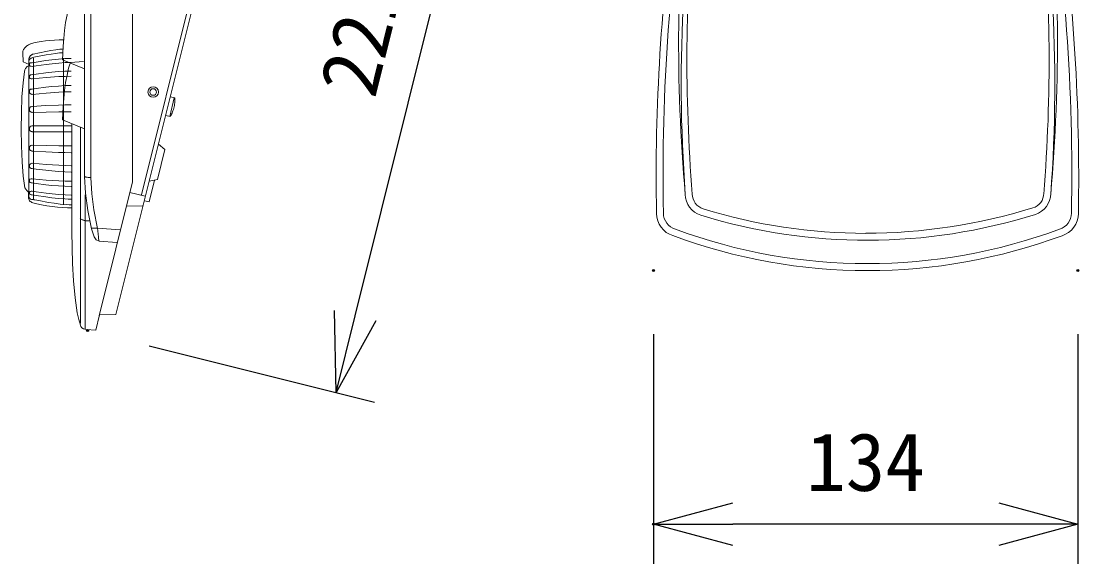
# Model space of a CAD drawing. Units: millimetres, scale not verified. Extents: x -63 to 62, y -56 to 57.
# Drawn here: x -10.99 to 22.41, y -8.32 to 8.8 of the extents above; entities that cross this region are included whole.
import ezdxf
from ezdxf.enums import TextEntityAlignment as Align

# ---------------------------------------------------------------- set-up
doc = ezdxf.new("R2010")
doc.units = ezdxf.units.MM
doc.header["$LTSCALE"] = 0.125
doc.header["$PDMODE"] = 32
doc.header["$PDSIZE"] = 0.0625
for name, color, linetype in [('0-0_0', 7, 'Continuous'), ('0-1_Defpoints', 7, 'Continuous'), ('0-5_SUNPO', 7, 'Continuous')]:
    doc.layers.add(name, color=color, linetype=linetype)
doc.layers.add('0-6_GAIKEI', color=1, linetype='Continuous', lineweight=18)
doc.styles.add('ＭＳ ゴシック', font='')
doc.styles.get('ＭＳ ゴシック').set_extended_font_data('MS Gothic')

# ---------------------------------------------------------------- blocks, each defined once
blk = doc.blocks.new('_Open30')
at = {"layer": '0-0_0'}
blk.add_line((0, 0), (-1, 0), dxfattribs=at)
blk.add_lwpolyline([(-1, 0.26795), (0, 0), (-1, -0.26795)], dxfattribs=at)
blk = doc.blocks.new('D6')
at = {"layer": '0-1_Defpoints'}
for p in [(189.9986, 333.9994), (197.8441, 332.0433), (184.6123, 312.3972)]:
    blk.add_point(p, dxfattribs=at)
at = {"layer": '0-5_SUNPO'}
for p, q in [((191.9392, 333.5156), (199.0569, 331.7409)), ((193.0628, 312.8668), (197.2392, 329.6176)), ((186.5529, 311.9134), (193.6709, 310.1387))]:
    blk.add_line(p, q, dxfattribs=at)
at = {"layer": '0-5_SUNPO', "xscale": 2.5, "yscale": 2.5}
for p, rotation in [((197.8441, 332.0433), 76), ((192.458, 310.4411), 256)]:
    blk.add_blockref('_Open30', p, dxfattribs=dict(at, rotation=rotation))
at = {"layer": '0-5_SUNPO', "style": 'ＭＳ ゴシック'}
blk.add_text('221', height=1.833, rotation=76, dxfattribs=at).set_placement((194.2123, 319.5439), align=Align.BOTTOM_LEFT)
blk = doc.blocks.new('D5')
at = {"layer": '0-1_Defpoints'}
for p in [(202.4812, 314.2897), (215.8812, 314.2897), (202.4812, 306.2897)]:
    blk.add_point(p, dxfattribs=at)
at = {"layer": '0-5_SUNPO'}
for p, q in [((202.4812, 312.2897), (202.4812, 305.0397)), ((215.8812, 312.2897), (215.8812, 305.0397)), ((213.3812, 306.2897), (204.9812, 306.2897))]:
    blk.add_line(p, q, dxfattribs=at)
at = {"layer": '0-5_SUNPO', "xscale": 2.5, "yscale": 2.5, "rotation": 180}
blk.add_blockref('_Open30', (202.4812, 306.2897), dxfattribs=at)
at = {"layer": '0-5_SUNPO', "xscale": 2.5, "yscale": 2.5}
blk.add_blockref('_Open30', (215.8812, 306.2897), dxfattribs=at)
at = {"layer": '0-5_SUNPO', "style": 'ＭＳ ゴシック'}
blk.add_text('134', height=1.833, dxfattribs=at).set_placement((207.3062, 306.7897), align=Align.BOTTOM_LEFT)

msp = doc.modelspace()

# ---------------------------------------------------------------- linework, layer by layer
at = {"layer": '0-6_GAIKEI', "color": 7}
for p, q in [((-7.474, 17.5188), (-7.474, 3.7324)), ((-7.9972, -0.4555), (-4.0289, 15.4605)), ((-7.474, 3.7324), (-8.5288, -0.4966)), ((-7.5546, 3.3926), (-7.0753, 3.2731)), ((-7.1511, 2.9677), (-7.6632, 2.9566)), ((-8.7635, 2.2636), (-8.5757, 2.2636)), ((-8.5757, 2.2636), (-7.8571, 2.2115)), ((-8.5237, 1.8576), (-7.9613, 1.8154)), ((-8.6306, -0.9477), (-8.5107, -0.4665)), ((-8.5107, -0.4665), (-7.9972, -0.4555)), ((-8.931, -0.9308), (-8.6306, -0.9477))]:
    msp.add_line(p, q, dxfattribs=at)
at = {"layer": '0-6_GAIKEI'}
for p, q in [((-3.94, 16.3578), (-7.1921, 3.3138)), ((-10.9362, 7.8017), (-10.9259, 7.5124)), ((-10.9259, 7.5124), (-10.7399, 7.4295)), ((-10.7485, 3.4272), (-10.7485, 7.543)), ((-10.7399, 7.4295), (-10.7399, 7.3982)), ((-10.595, 7.6259), (-10.595, 3.1581)), ((-9.6539, 7.626), (-9.6539, 3.0029)), ((-6.1509, 6.3763), (-6.2976, 5.7876)), ((-9.6788, 5.6831), (-8.9857, 5.3991)), ((-6.2867, 5.7849), (-6.4175, 5.8174)), ((-10.6362, 5.4953), (-9.4056, 5.4956)), ((-9.1177, 5.4514), (-9.1177, -0.7264)), ((-6.6875, 3.8056), (-6.4524, 4.7496)), ((-6.4524, 4.7496), (-6.6538, 4.9159)), ((-6.7745, 3.7858), (-6.9504, 3.0937)), ((-6.9435, 3.7541), (-6.6875, 3.8056)), ((-8.9615, 3.3156), (-8.9615, -0.9306)), ((-6.9504, 3.0937), (-7.0962, 3.1242)), ((-8.9615, 2.5029), (-8.8362, 2.5029))]:
    msp.add_line(p, q, dxfattribs=at)
at = {"layer": '0-6_GAIKEI', "color": 7}
for points in [[(-8.7841, 18.5471), (-8.7841, 3.8683), (-8.7545, 3.3536), (-8.6878, 2.8457), (-8.5757, 2.2529)], [(-8.9926, 18.349), (-8.9926, 3.8991), (-8.9567, 3.3679), (-8.878, 2.8288), (-8.7635, 2.2426), (-8.6866, 1.9915), (-8.6213, 1.9015), (-8.5237, 1.8576)], [(-9.3903, 5.5557), (-9.3903, 2.749), (-9.3897, 2.1531), (-9.366, 1.1536), (-9.3352, 0.6016), (-9.2864, 0.0674), (-9.2154, -0.4092), (-9.1703, -0.6136), (-9.1181, -0.7887), (-9.1016, -0.8349), (-9.0713, -0.8767), (-9.0176, -0.9101), (-8.931, -0.9308)], [(-8.5757, 2.2529), (-8.5705, 2.197), (-8.5576, 2.0708), (-8.5494, 2.0009), (-8.5407, 1.9368), (-8.532, 1.8865), (-8.5278, 1.8689), (-8.5237, 1.8576)]]:
    msp.add_lwpolyline(points, dxfattribs=at)
at = {"layer": '0-6_GAIKEI'}
for points in [[(-9.0194, 9.4214), (-9.4285, 9.3866), (-9.4594, 9.3024), (-9.4882, 9.2081), (-9.5149, 9.105), (-9.5395, 8.9945), (-9.5826, 8.7566), (-9.6175, 8.5052), (-9.6445, 8.2511), (-9.6636, 8.0051), (-9.675, 7.778), (-9.6788, 7.5805), (-8.9855, 7.2967)], [(-10.6777, 8.0825), (-10.6888, 8.0785), (-10.7181, 8.0663), (-10.7376, 8.0569), (-10.7595, 8.0455), (-10.7828, 8.0317), (-10.8069, 8.0158), (-10.831, 7.9975), (-10.8428, 7.9875), (-10.8544, 7.9769), (-10.8655, 7.9657), (-10.8762, 7.9539), (-10.8863, 7.9415), (-10.8957, 7.9284), (-10.9044, 7.9148), (-10.9123, 7.9005), (-10.9192, 7.8857), (-10.925, 7.8702), (-10.9298, 7.854), (-10.9333, 7.8372), (-10.9354, 7.8198), (-10.9362, 7.8017)], [(-9.6434, 8.2054), (-9.7871, 8.2068), (-9.9339, 8.2016), (-10.0803, 8.1907), (-10.2226, 8.175), (-10.3572, 8.1555), (-10.4803, 8.133), (-10.5884, 8.1084), (-10.6777, 8.0825)], [(-10.7485, 7.543), (-10.7487, 7.5507), (-10.7479, 7.5712), (-10.7465, 7.5851), (-10.7441, 7.6009), (-10.7403, 7.6181), (-10.7351, 7.6362), (-10.7279, 7.6548), (-10.7236, 7.6642), (-10.7187, 7.6734), (-10.7133, 7.6826), (-10.7072, 7.6917), (-10.7005, 7.7005), (-10.6931, 7.709), (-10.6849, 7.7172), (-10.6761, 7.725), (-10.6664, 7.7324), (-10.6559, 7.7392), (-10.6446, 7.7455), (-10.6324, 7.7512), (-10.6193, 7.7562), (-10.6053, 7.7605)], [(-10.6053, 7.7605), (-10.2059, 7.838), (-10.0463, 7.8664), (-9.8941, 7.8913), (-9.7649, 7.9088), (-9.7138, 7.9137), (-9.6744, 7.9155)], [(-10.5844, 7.6571), (-10.1979, 7.7293), (-10.0446, 7.7558), (-9.8995, 7.779), (-9.7778, 7.7954), (-9.7307, 7.8), (-9.6951, 7.8017)], [(-10.7399, 7.3982), (-10.8028, 7.3632), (-10.8513, 7.3065), (-10.871, 7.2645), (-10.8844, 7.2121), (-10.9289, 6.8491), (-10.9614, 6.4059), (-10.9812, 5.9089), (-10.9879, 5.3844), (-10.9811, 4.859), (-10.9601, 4.3589), (-10.9246, 3.9108), (-10.874, 3.541)], [(-10.75, 7.5122), (-10.7496, 7.5236), (-10.7482, 7.5343), (-10.7459, 7.5445), (-10.7429, 7.5541), (-10.7392, 7.5631), (-10.7347, 7.5717), (-10.7297, 7.5797), (-10.7242, 7.5872), (-10.7181, 7.5942), (-10.7116, 7.6008), (-10.7048, 7.6069), (-10.6976, 7.6126), (-10.6902, 7.6178), (-10.6827, 7.6227), (-10.675, 7.6271), (-10.6672, 7.6312), (-10.6518, 7.6383), (-10.6368, 7.644), (-10.6228, 7.6485), (-10.6103, 7.6519), (-10.5915, 7.656), (-10.5844, 7.6571)], [(-9.4057, 7.4933), (-9.5981, 7.488), (-9.803, 7.4743), (-10.0087, 7.4548), (-10.2033, 7.4325), (-10.5124, 7.3907), (-10.6363, 7.3717), (-10.6725, 7.3736), (-10.7021, 7.3814), (-10.7134, 7.3886), (-10.722, 7.3988), (-10.7275, 7.4122), (-10.7294, 7.4295), (-10.7275, 7.4466), (-10.722, 7.46), (-10.7135, 7.47), (-10.7021, 7.4772), (-10.6725, 7.4848), (-10.6362, 7.4865)], [(-10.6362, 7.4865), (-10.5152, 7.5075), (-10.2109, 7.5539), (-10.0176, 7.5786), (-9.8116, 7.6003), (-9.6039, 7.6155), (-9.5029, 7.6198), (-9.4056, 7.6213)], [(-9.0194, 7.5241), (-9.4285, 7.4894), (-9.4594, 7.4051), (-9.4882, 7.3108), (-9.5149, 7.2076), (-9.5395, 7.0971), (-9.5825, 6.8591), (-9.6175, 6.6077), (-9.6444, 6.3536), (-9.6636, 6.1076), (-9.6749, 5.8805), (-9.6788, 5.6831)], [(-9.4056, 7.0592), (-9.5981, 7.0557), (-9.803, 7.0465), (-10.2032, 7.0188), (-10.6362, 6.9786), (-10.6725, 6.9805), (-10.7021, 6.9883), (-10.7134, 6.9956), (-10.722, 7.0058), (-10.7274, 7.0193), (-10.7293, 7.0367), (-10.7274, 7.0545), (-10.722, 7.0699), (-10.7134, 7.0828), (-10.702, 7.0933), (-10.6882, 7.1014), (-10.6724, 7.1072), (-10.6362, 7.1117), (-10.5152, 7.1291), (-10.211, 7.1673), (-10.0177, 7.1877), (-9.8117, 7.2055), (-9.604, 7.2181), (-9.4056, 7.2229)], [(-10.6362, 6.6564), (-10.5152, 6.6738), (-10.2109, 6.7121), (-10.0176, 6.7325), (-9.8116, 6.7503), (-9.6039, 6.7629), (-9.4056, 6.7676)], [(-9.4056, 6.5683), (-9.5981, 6.5648), (-9.803, 6.5558), (-10.2033, 6.5283), (-10.6363, 6.4883), (-10.6551, 6.4902), (-10.6726, 6.4957), (-10.6884, 6.5043), (-10.7022, 6.5156), (-10.7135, 6.5294), (-10.7221, 6.5452), (-10.7275, 6.5627), (-10.7294, 6.5815), (-10.7275, 6.5994), (-10.7221, 6.6148), (-10.7135, 6.6277), (-10.7021, 6.6382), (-10.6884, 6.6462), (-10.6725, 6.6519), (-10.6362, 6.6564)], [(-6.2818, 6.4085), (-6.14, 6.3733), (-6.1353, 6.3361), (-6.1334, 6.2973), (-6.134, 6.2572), (-6.1369, 6.2162), (-6.142, 6.1747), (-6.1491, 6.133), (-6.158, 6.0914), (-6.1685, 6.0505), (-6.1804, 6.0104), (-6.1935, 5.9715), (-6.2076, 5.9343), (-6.2225, 5.899), (-6.2381, 5.8661), (-6.2541, 5.8359), (-6.2704, 5.8087), (-6.2867, 5.7849)], [(-9.4056, 5.9402), (-9.803, 5.937), (-10.2033, 5.9298), (-10.6363, 5.9193), (-10.6551, 5.9212), (-10.6725, 5.9267), (-10.6883, 5.9353), (-10.7021, 5.9468), (-10.7135, 5.9606), (-10.7221, 5.9764), (-10.7276, 5.9939), (-10.7296, 6.0126), (-10.7276, 6.0314), (-10.7222, 6.0489), (-10.7135, 6.0647), (-10.7021, 6.0785), (-10.6883, 6.0899), (-10.6725, 6.0984), (-10.6549, 6.1037), (-10.6361, 6.1055)], [(-10.6361, 6.1055), (-10.2109, 6.1313), (-9.8117, 6.1491), (-9.604, 6.155), (-9.4056, 6.1572)], [(-9.3954, 5.3091), (-10.6363, 5.3094), (-10.6551, 5.3113), (-10.6725, 5.3167), (-10.6883, 5.3253), (-10.7021, 5.3367), (-10.7135, 5.3505), (-10.7221, 5.3663), (-10.7275, 5.3837), (-10.7294, 5.4024), (-10.7275, 5.4212), (-10.7221, 5.4387), (-10.7136, 5.4545), (-10.7022, 5.4683), (-10.6884, 5.4796), (-10.6726, 5.4882), (-10.655, 5.4935), (-10.6362, 5.4953)], [(-9.4056, 4.8647), (-9.8029, 4.8678), (-10.2031, 4.8749), (-10.6362, 4.8853), (-10.655, 4.8834), (-10.6725, 4.878), (-10.6883, 4.8695), (-10.7021, 4.8582), (-10.7135, 4.8444), (-10.722, 4.8286), (-10.7275, 4.8111), (-10.7294, 4.7923), (-10.7276, 4.7735), (-10.7221, 4.756), (-10.7135, 4.7403), (-10.7022, 4.7265), (-10.6884, 4.7152), (-10.6725, 4.7066), (-10.6551, 4.7012), (-10.6363, 4.6992), (-10.211, 4.6733), (-9.8117, 4.6555), (-9.604, 4.6496), (-9.4056, 4.6474)], [(-9.4056, 4.2367), (-9.598, 4.2402), (-9.8029, 4.2492), (-10.2032, 4.2768), (-10.6362, 4.3169), (-10.655, 4.315), (-10.6725, 4.3095), (-10.6884, 4.3009), (-10.7021, 4.2896), (-10.7135, 4.2758), (-10.7221, 4.2599), (-10.7275, 4.2424), (-10.7294, 4.2236), (-10.7275, 4.2056), (-10.7221, 4.1901), (-10.7135, 4.1771), (-10.7021, 4.1666), (-10.6884, 4.1585), (-10.6725, 4.1527), (-10.6362, 4.1482), (-10.5152, 4.1308), (-10.211, 4.0926), (-10.0177, 4.0722), (-9.8117, 4.0544), (-9.604, 4.0419), (-9.4056, 4.0371)], [(-9.4054, 3.7458), (-9.5979, 3.7493), (-9.8029, 3.7583), (-10.2032, 3.7859), (-10.6362, 3.8259), (-10.6723, 3.8241), (-10.7019, 3.8165), (-10.7133, 3.8093), (-10.7219, 3.7992), (-10.7274, 3.7858), (-10.7293, 3.7686), (-10.7275, 3.7506), (-10.7221, 3.7351), (-10.7136, 3.722), (-10.7022, 3.7115), (-10.6885, 3.7034), (-10.6726, 3.6976), (-10.6363, 3.6933)], [(-10.6363, 3.6933), (-10.5153, 3.6759), (-10.211, 3.6376), (-10.0177, 3.6172), (-9.8117, 3.5993), (-9.6041, 3.5867), (-9.4058, 3.5819)], [(-8.784, 3.8577), (-8.8094, 3.8598), (-8.8368, 3.8626), (-8.8701, 3.8668), (-8.9063, 3.8724), (-8.9245, 3.8758), (-8.9425, 3.8796), (-8.9596, 3.8838), (-8.9757, 3.8885), (-8.9904, 3.8936), (-9.0031, 3.8992)], [(-10.874, 3.541), (-10.8621, 3.5243), (-10.849, 3.5066), (-10.8327, 3.4854), (-10.8145, 3.4627), (-10.8051, 3.4514), (-10.7956, 3.4406), (-10.7862, 3.4304), (-10.7771, 3.4212), (-10.7684, 3.4131), (-10.7603, 3.4065)], [(-10.7603, 3.4065), (-10.7605, 3.2203), (-10.7577, 3.1999), (-10.7496, 3.1781), (-10.7368, 3.1556), (-10.7196, 3.1334), (-10.6984, 3.1124), (-10.6738, 3.0934), (-10.646, 3.0773), (-10.6156, 3.0651), (-10.4893, 3.0315), (-10.3406, 3.0007), (-10.1772, 2.9733), (-10.0066, 2.9498), (-9.8365, 2.9306), (-9.6746, 2.9163), (-9.5284, 2.9073), (-9.4056, 2.9042)], [(-9.4056, 3.3115), (-9.5981, 3.3168), (-9.803, 3.3307), (-10.0086, 3.3502), (-10.2032, 3.3725), (-10.5123, 3.4142), (-10.6362, 3.4331), (-10.6725, 3.4313), (-10.7021, 3.4235), (-10.7134, 3.4162), (-10.722, 3.4061), (-10.7274, 3.3927), (-10.7293, 3.3756), (-10.7274, 3.3583), (-10.722, 3.3449), (-10.7135, 3.3347), (-10.7021, 3.3275), (-10.6726, 3.3197), (-10.6362, 3.3178), (-10.5152, 3.2969), (-10.2109, 3.2507), (-10.0176, 3.2261), (-9.8116, 3.2046), (-9.6039, 3.1894), (-9.5029, 3.1851), (-9.4056, 3.1836)], [(-10.75, 3.3033), (-10.7497, 3.2893), (-10.7486, 3.2763), (-10.7469, 3.2644), (-10.7446, 3.2533), (-10.7416, 3.2433), (-10.7381, 3.234), (-10.7341, 3.2256), (-10.7295, 3.218), (-10.7245, 3.2112), (-10.7191, 3.205), (-10.7132, 3.1995), (-10.707, 3.1946), (-10.7004, 3.1903), (-10.6935, 3.1865), (-10.6864, 3.1832), (-10.679, 3.1803), (-10.6636, 3.1757), (-10.6476, 3.1723), (-10.6313, 3.1698), (-10.6149, 3.1678), (-10.5829, 3.1641), (-10.5678, 3.1617), (-10.5537, 3.1583)], [(-10.5537, 3.1583), (-10.4309, 3.1341), (-10.1296, 3.0807), (-9.9436, 3.0522), (-9.7508, 3.0273), (-9.5639, 3.0096), (-9.4766, 3.0047), (-9.3954, 3.0029)], [(-9.1281, 2.5762), (-9.1109, 2.5647), (-9.0919, 2.553), (-9.0682, 2.5396), (-9.0552, 2.5327), (-9.0416, 2.5261), (-9.0278, 2.5199), (-9.0139, 2.5144), (-9, 2.5097), (-8.9866, 2.5061), (-8.9736, 2.5038), (-8.9675, 2.5032), (-8.9615, 2.5029)]]:
    msp.add_lwpolyline(points, dxfattribs=at)
for centre, radius in [((-6.8169, 6.5612), 0.1667), ((-6.8169, 6.5611), 0.1042)]:
    msp.add_circle(centre, radius, dxfattribs=at)
at = {"layer": '0-6_GAIKEI', "color": 7}
for centre, radius, start, end in [((57.228, 6.8255), 47.3722, 169.0205, 184.23121), ((-25.7194, 6.8255), 47.3722, 355.76879, 10.9795), ((72.6768, 3.857), 63.6123, 171.9296, 181.01737), ((-41.205, 3.857), 63.6123, 358.98263, 8.0704), ((20.8295, 3.3635), 0.6942, 287.53122, 359.38345), ((10.6791, 3.3378), 0.6942, 180.61655, 252.46878), ((9.8142, 2.7351), 0.7397, 180.58252, 252.4426), ((15.7131, 19.6302), 17.7465, 252.81587, 287.46292), ((21.6576, 2.7349), 0.7397, 287.5574, 359.41748), ((15.7361, 18.6083), 17.6807, 249.66224, 290.33649)]:
    msp.add_arc(centre, radius, start, end, dxfattribs=at)
at = {"layer": '0-6_GAIKEI'}
for centre, radius, start, end in [((71.099, 4.0104), 61.8177, 170.46841, 181.17881), ((-39.6272, 4.0104), 61.8177, 358.82119, 9.53159), ((64.2151, 8.1225), 54.4415, 173.84018, 185.04996), ((-32.7064, 8.1225), 54.4415, 354.95004, 6.15982), ((63.5144, 7.5904), 53.4789, 174.58986, 184.55672), ((-32.0058, 7.5904), 53.4789, 355.44328, 5.41014), ((10.6837, 3.3405), 0.4791, 179.85004, 253.96535), ((20.8249, 3.3662), 0.4791, 286.03465, 0.14996), ((9.8178, 2.7365), 0.5234, 179.76361, 253.92185), ((15.6586, 19.2838), 17.1805, 252.70614, 270.07308), ((15.6154, 20.284), 18.1807, 270.20541, 287.08695), ((21.654, 2.7364), 0.5234, 286.07815, 0.23639), ((15.7359, 18.6107), 17.4634, 249.68461, 290.31282)]:
    msp.add_arc(centre, radius, start, end, dxfattribs=at)

# ---------------------------------------------------------------- block references
at = {"layer": '0-5_SUNPO'}
for name in ['D6', 'D5']:
    msp.add_blockref(name, (-193.5007, -313.3622), dxfattribs=at)

doc.saveas('drawing.dxf')
